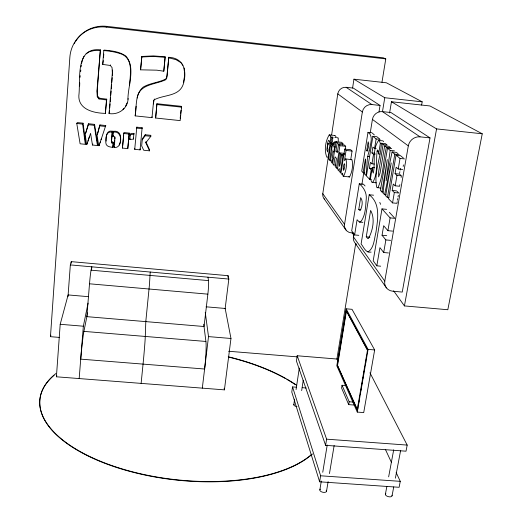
<?xml version="1.0" encoding="UTF-8"?>
<svg xmlns="http://www.w3.org/2000/svg" width="523" height="523" viewBox="0 0 523 523"><rect width="100%" height="100%" fill="white"/><g stroke="black" fill="none" stroke-linecap="round" stroke-linejoin="round"><path stroke-width="0.78" d="M155.638 118.028L156.946 103.724L181.422 106.332L181.553 107.143L180.154 120.604L155.638 118.028L156.946 103.724M150.225 272.038L149.434 284.872L145.793 321.619M153.291 103.966L154.331 98.984M106.149 141.099C105.999 136.98 106.28 129.894 112.321 131.181L111.392 142.622L113.184 143.322L113.432 142.308L111.654 141.609M145.812 321.187L145.289 336.446A20.868 0.477 -84.9 0 1 143.054 364.113L141.125 383.385M79.64 86.034L79.764 82.856M154.311 99.762C163.836 94.611 179.056 96.67 183.213 84.373C187.293 71.788 184.174 57.994 168.792 57.288L167.014 75.305L166.602 77.705L165.673 79.065C158.534 82.66 150.14 83 143.171 87.106C134.941 94.173 136.738 106.182 135.182 115.884L151.984 117.649L152.023 116.773M145.819 142.766L150.82 136.307L150.859 135.333L145.237 134.751L142.328 138.817L141.674 145.852L143.688 150.245L149.519 150.833L149.565 149.787L145.891 141.759L145.819 142.766L149.519 150.833M129.606 84.981C130.077 74.763 133.816 59.066 121.447 54.052C115.779 52.038 109.804 50.986 103.809 50.594L102.711 64.414L110.307 65.473L112.059 67.598L112.334 72.926L109.078 113.576C118.662 115.125 127.821 108.503 128.115 98.553M59.406 337.413L50.463 336.681L69.847 57.406A34.27 33.237 51.8 0 1 106.189 27.104L106.777 26.359L383.261 57.811L385.778 58.89L381.973 82.248M114.942 138.994L115.08 137.052M206.082 306.811L225.165 308.459L230.97 338.479L224.413 389.864L56.406 376.795L60.197 324.286L68.121 294.926L88.59 296.691M67.997 296.593L70.344 264.913L71.285 261.644L228.08 275.686L228.826 279.053L225.125 308.812M71.167 263.272L71.285 261.644M111.857 82.346L112.197 77.711M112.367 75.39L112.478 70.023M142.236 139.811L145.165 135.725L145.237 134.751M100.37 49.848L96.912 91.499L97.291 96.853L98.997 98.939L106.47 99.952L106.757 99.174L99.331 98.161L97.631 96.095L97.252 90.767L100.37 49.848C74.691 46.9 80.79 80.052 78.849 95.513C78.195 109.66 94.218 113.197 105.378 113.367L106.757 99.174M103.286 60.596L102.711 64.414M103.541 57.36L103.796 54.124M79.169 378.56L83.347 326.208L88.073 303.124M91.603 269.267L91.8 266.828L91.074 270.175A10.708 0.431 -84.6 0 0 89.511 283.799L86.857 316.657L204.029 326.515L207.866 294.155A10.584 0.889 -84.9 0 0 208.5 280.609L207.964 277.19M105.378 113.367L106.47 99.952M109.549 110.327L109.078 113.576M109.745 107.928L110.078 103.933M110.275 101.534L110.601 97.54M110.804 95.14L111.131 91.139M111.327 88.747L111.661 84.746M112.321 131.181L111.392 142.622M113.295 132.208C123.167 130.05 122.872 149.003 114.073 147.408L114.838 138.039L114.321 136.483L112.955 136.255L113.55 131.253C121.741 130.24 121.787 139.7 119.159 144.976M113.413 132.862L113.55 131.253M112.066 132.142C105.626 130.828 105.77 138.621 105.836 142.857C105.823 146.486 110.065 147.107 112.844 147.342L113.184 143.322M112.844 147.342L113.432 142.308M114.439 144.897L114.818 140.465M122.415 148.081L123.879 132.548L129.233 133.103L127.775 148.63L122.415 148.081L122.611 147.041M122.755 145.433L123.663 134.967M127.775 148.63L129.233 133.103M129.822 139.517L130.377 134.051L131.881 133.391L133.94 133.358L133.378 139.105L129.822 139.517L129.979 138.523M136.098 106.313L135.182 115.884M140.589 69.834L141.851 56.445L153.376 55.909L165.111 56.785L165.15 57.327L163.797 71.213L156.867 70.18L140.589 69.834L141.851 56.445M134.725 149.33L136.778 127.161L142.132 127.723L140.072 149.879L134.725 149.33L134.856 148.29M142.132 127.723L142.04 128.658L136.66 128.096L136.778 127.161M140.072 149.879L140.177 148.826M151.984 117.649L153.677 100.318M165.111 56.785L163.797 71.213M168.792 57.288L167.066 75.953L166.647 78.365L165.719 79.731C155.573 84.654 139.262 83.942 137.15 98.017M80.078 77.286L80.241 75.678M80.647 71.651L80.81 70.043M81.13 66.82L81.294 65.212M180.193 118.146L180.52 114.995M180.683 113.419L181.01 110.268M181.259 107.908L181.422 106.332M338.244 141.282L338.263 138.124L337.721 137.588L337.413 137.994M127.945 99.324C127.828 85.955 135.915 67.395 125.86 56.072C119.584 51.581 111.608 50.764 104.116 50.084L103.809 50.594M202.309 388.144L208.507 336.609L205.251 312.342M227.878 277.295L228.08 275.686M383.3 192.065L381.901 191.928L380.404 190.392L387.484 148.205L390.158 150.382L386.131 180.866L392.073 151.945L396.382 152.389L398.055 153.736M133.94 133.358L133.81 134.326L131.737 134.352L130.22 135.026L130.377 134.051M133.378 139.105L133.515 138.111M333.537 143.962L328.052 143.394L327.333 148.212L328.052 148.996L327.594 152.023L326.882 149.624L327.699 142.877A5.178 1.013 -83.4 0 1 328.686 140.373L329.647 141.23L330.013 142.694L331.595 142.857M296.58 387.229L292.547 386.909L291.775 392.034L319.638 481.807L399.121 487.292L400.258 481.337L396.14 472.485M338.257 359.138L297.208 355.771L296.423 361.007L325.607 445.335L406.018 451.192L407.182 445.086L369.964 372.807M330.013 142.694L330.856 137.059L329.915 135.196L329.235 134.901C325.417 140.903 323.94 150.709 326.908 157.273L328.196 156.854L329.915 145.387L328.052 143.394M324.711 199.426A7.191 6.825 -34.5 0 1 322.796 193.68L328.241 157.462M331.621 134.921L337.786 93.872A7.512 7.152 -52.7 0 1 346.115 87.302L353.326 88.099L380.038 105.443L378.985 111.889M333.171 143.825L330.791 143.577L328.496 158.835L329.627 160.143L331.216 160.306M329.627 160.143L331.942 144.793L330.791 143.577M293.776 404.684L294.619 399.114M296.064 389.557L299.306 368.061M334.635 142.027L333.197 142.589L332.739 145.636L332.301 145.172L331.628 149.617L332.066 150.094C332.38 153.971 329.15 159.456 331.844 162.941L332.844 158.371L332.36 157.613L333.223 151.343L333.811 151.99L334.498 147.486L333.903 146.858L334.635 142.027L336.25 142.197M342.676 145.048L342.911 143.557L341.637 142.302L335.936 141.707L332.608 163.601L333.811 164.993L335.236 165.144M333.811 164.993L335.06 156.808L336.472 158.371L335.217 166.621L336.452 168.06L337.897 168.203M345.206 149.506L345.703 146.316L344.389 145.021L338.603 144.42L337.342 152.677L335.916 151.154L337.165 142.962L335.936 141.707M301.666 390.596L303.248 380.241M336.452 168.06L339.878 145.708L338.603 144.42M339.577 152.853L337.61 168.733L338.283 170.537L339.46 168.622L339.081 171.099L340.355 172.577L342.866 156.325L341.565 154.952C339.126 174.094 338.329 165.523 340.852 154.193L339.577 152.853L344.683 153.383M352.574 88.067L353.947 79.182L386.399 82.791L422.179 101.828L421.616 105.045M344.716 149.094L340.97 173.296L342.277 174.806L342.552 173.126L343.095 176.225L349.534 176.996C352.123 172.015 353.411 165.222 351.959 159.698L345.579 158.927L344.474 160.626L346.056 150.441L344.716 149.094L350.691 149.715L352.077 151.069L350.724 159.678M353.581 233.088L351.221 232.859A8.146 7.636 -32.5 0 1 344.552 224.374L362.354 111.994A8.545 8.067 -49.4 0 1 371.866 104.554L380.038 105.443M365.054 185.959L363.439 184.207L359.275 183.789L351.698 230.859L354.627 234.932L358.798 235.33M371.866 132.737L367.996 132.326L361.739 171.158L363.165 172.629L364.708 172.78M363.165 172.629L365.368 158.992L365.44 162.633L364.211 173.701L365.858 175.401C367.545 166.857 366.133 158.221 369.584 150.284C369.911 144.623 373.991 136.222 367.996 132.326M366.701 150.742L368.153 141.766C369.611 144.42 368.127 148.127 367.29 150.892L366.701 150.742L368.257 150.905M386.451 287.911L354.914 242.816A8.531 7.956 -31.9 0 1 353.417 236.873L353.94 233.657M361.877 184.58L363.831 172.512M370.206 133.09L372.422 119.414A8.963 8.44 -48.3 0 1 382.418 111.621L390.982 112.55L430.024 137.895L402.252 292.069L392.727 291.219A9.911 9.074 -30.2 0 1 384.784 281.126L353.417 236.873M354.627 234.932L357.091 219.745L359.327 222.014L362.851 222.353M358.752 209.481L360.674 197.642C363.348 201.263 362.125 207.082 360.086 210.684L358.752 209.481L360.85 209.684M379.6 138.935L376.841 136.725L372.886 136.313L366.427 175.983L369.656 179.311L371.245 179.474M336.864 359.288L355.745 243.319M346.121 308.805L336.819 365.793L357.281 412.091L363.72 412.582L374.658 349.946L352.018 309.315L346.121 308.805L368.087 349.397L357.281 412.091M337.315 365.047L346.18 310.747L367.46 350.279L357.202 409.842L337.315 365.047L357.523 409.869M369.656 179.311L371.193 169.91L369.447 168.197L370.402 162.346L371.945 163.81L374.337 164.052M375.096 154.494L373.494 154.331L371.938 152.932L372.892 147.081L374.56 148.525L376.168 148.695M337.603 365.067L346.474 310.773L348.024 313.65M319.638 481.807L320.625 475.786L292.547 386.909M325.607 445.335L326.62 439.17L297.208 355.771M371.945 163.81L373.494 154.331M374.56 148.525L376.129 138.955L372.886 136.313M374.671 167.765L372.271 167.523L370.474 178.493L371.605 182.135L376.338 182.847M319.854 489.888L321.299 481.068M322.75 472.249L327.228 444.995M382.522 111.373L384.765 97.729L353.947 79.182M373.566 195.197L369.199 194.759L361.105 243.953C363.897 247.248 365.61 253.243 371.108 252.106M379.96 154.063L378.6 153.925L380.339 143.4L379.58 141.177L378.574 140.412C371.892 149.833 375.534 162.627 373.311 173.113L372.5 171.204L372.271 167.523M386.654 144.596L385.503 143.675L381.391 143.243C380.94 157.704 373.481 173.021 376.789 187.502L380.855 188.149M366.257 236.814L370.63 210.429C375.292 218.647 372.84 230.643 368.434 238.56L367.8 238.573L366.257 236.814L369.911 237.161M346.023 385.588L342.042 385.274L341.578 388.053L348.704 404.632L354.901 405.109M381.391 143.243L383.084 144.623L378.672 171.518L378.593 176.951L380.058 173.113L384.653 145.897L388.824 146.335L390.014 147.283M326.522 491.228L328.13 481.605M329.464 473.583L334.145 445.504M389.589 112.994L391.459 101.756L429.945 105.96L482.245 133.79L447.819 309.734L404.423 305.916L393.603 290.781M384.653 145.897L386.405 147.323C383.065 160.437 383.627 174.917 378.077 187.417L377.423 187.803M381.901 191.928L387.288 159.528L382.954 193.013L384.595 194.7L386.007 194.844M348.704 404.632L349.194 401.756L342.042 385.274M386.602 209.35L381.98 208.893L373.2 260.787L376.822 265.834L380.679 266.187M388.851 197.753L387.419 197.609L394.813 154.174L392.073 151.945M376.822 265.834L379.927 247.654L383.692 252.517L388.419 252.955M390.609 240.364L385.863 239.92L382.038 235.245L383.666 225.714L387.903 230.676L392.675 231.133M403.325 157.959L400.422 155.632L396.048 155.181L388.596 198.825L392.551 202.904L396.95 203.336L397.225 201.747M398.742 193L394.335 192.556L392.185 190.45L393.289 184.018L395.185 185.809L399.592 186.253L399.873 184.652M401.128 177.428L401.403 175.82L396.977 175.368L395.061 173.656L396.166 167.21L398.225 168.988L402.658 169.439M383.692 252.517L385.863 239.92M395.185 185.809L396.977 175.368M398.225 168.988L400.036 158.43L396.048 155.181M392.551 202.904L394.335 192.556M387.903 230.676L390.106 217.882L381.98 208.893M357.66 409.064L357.941 407.456M358.216 405.841L358.49 404.233M358.771 402.625L359.046 401.017M359.327 399.402L359.602 397.794M360.295 393.773L360.576 392.158M360.85 390.55L361.132 388.942M361.406 387.334L361.681 385.719M361.962 384.111L362.236 382.503M362.929 378.475L363.21 376.867M363.485 375.259L363.766 373.651M364.041 372.043L364.322 370.428M365.57 363.184L365.845 361.576M366.126 359.968L366.401 358.36M399.592 173.296L399.873 171.688M400.147 170.073L400.428 168.465M403.181 166.425L403.442 164.922M397.5 200.159L397.774 198.563M398.049 196.975L398.33 195.386M384.784 281.126L408.313 145.891A10.473 9.728 -45.2 0 1 420.054 136.843L430.024 137.895M404.423 305.916L436.568 128.9L391.459 101.756M385.379 494.353L386.863 486.403M388.648 476.865L393.695 449.839M392.08 495.693L393.734 486.939M395.388 478.192L400.651 450.355M203.741 324.201L205.905 341.454A20.737 1.785 -85.3 0 1 204.611 369.022L80.719 359.138A20.998 0.863 -84.4 0 1 83.909 331.379L87.106 315.441M87.315 314.382L87.622 312.859M183.364 82.229L184.527 76.43L184.344 72.586M378.6 153.925L378.273 151.199L377.449 149.905C375.318 160.241 378.665 172.015 373.049 181.919L372.311 182.442M384.595 194.7L391.224 162.941L385.66 195.798L387.419 197.609M81.549 63.656L82.412 59.897L83.994 56.249M114.073 147.408L114.315 146.368M56.406 376.795L56.791 375.22M111.85 143.099L112.112 142.086M112.955 136.255L113.21 135.28M99.618 125.853L105.45 126.461L105.744 125.533L99.945 124.932L99.618 125.853L97.088 135.411L98.71 145.675L99.063 145.708L100.39 141.72M97.428 134.437L99.945 124.932M50.463 336.681L50.908 335.125M88.635 139L90.577 133.352L92.466 145.041L97.461 145.544L97.794 144.518L94.578 124.376L88.59 123.755L88.197 124.67L85.242 134.365L86.537 144.44L87.563 142.537M85.648 133.398L88.59 123.755M89.459 136.581L87.942 141.118M99.063 145.708L99.658 143.877M98.71 145.675L99.39 144.681M88.662 139.118L86.864 144.472M100.063 142.733L101.397 138.667M101.076 139.661L105.744 125.533M92.466 145.041L92.833 144.015M86.537 144.44L87.256 143.446M97.461 145.544L94.218 125.298L94.578 124.376M85.314 144.315L85.72 143.289L83.059 123.18L77.234 122.578L76.776 123.487L80.104 143.786L85.314 144.315L82.634 124.095L83.059 123.18M98.997 98.939L99.331 98.161M97.291 96.853L97.631 96.095M125.442 106.496L127.037 102.946M110.307 65.473L110.575 64.878M122.957 109.444L123.951 108.268M343.519 176.388C346.049 171.367 347.318 164.627 345.919 159.077L345.579 158.927M351.234 159.777L351.606 159.541M86.086 53.725L89.505 51.685L94.068 50.587L100.037 50.358M334.374 135.614L335.426 135.771L336.407 137.641L334.818 137.477M359.327 222.014L360.661 221.83C365.701 215.528 365.564 206.585 366.257 198.858C366.8 192.895 363.838 187.496 359.275 183.789M141.753 56.987L153.35 56.445L165.15 57.327M367.414 251.759L368.323 251.798C374.259 247.575 374.193 238.763 375.965 232.284C377.691 219.771 380.907 203.682 369.199 194.759M320.625 475.786L400.258 481.337M326.62 439.17L407.182 445.086M302.229 387.667L306.262 387.988M349.194 401.756L353.071 402.056M228.564 351.247L297.698 356.902M368.087 349.397L374.658 349.946M60.197 324.286L83.347 326.208M208.507 336.609L230.97 338.479M83.909 331.379L205.905 341.454M89.511 283.799L207.866 294.155M91.074 270.175L208.5 280.609M70.344 264.913L228.826 279.053M382.038 235.245L386.713 235.69M390.106 217.882L394.891 218.346M392.185 190.45L396.552 190.888M369.447 168.197L372.605 168.517M395.061 173.656L399.454 174.1L400.919 175.388M112.693 146.263L113.099 146.303M390.158 150.382L394.427 150.827M331.942 144.793L333.537 144.956M339.878 145.708L345.703 146.316M376.887 151.121L378.508 151.291M333.903 146.858L335.518 147.028M394.813 154.174L399.167 154.625M371.938 152.932L375.115 153.259M346.056 150.441L352.077 151.069M76.776 123.487L82.634 124.095M88.197 124.67L94.218 125.298M335.916 151.154L338.067 151.376M400.036 158.43L404.488 158.894M367.355 156.37L369.696 156.612M367.336 156.482L369.676 156.723M340.852 154.193L344.526 154.573M341.565 154.952L343.781 155.181M123.683 133.509L129.07 134.065M145.165 135.725L150.82 136.307M376.129 138.955L380.149 139.38M329.235 134.901L334.727 135.477M378.574 140.412L382.633 140.844M330.856 137.059L333.236 137.314M380.339 143.4L381.705 143.544M383.084 144.623L387.229 145.054M386.405 147.323L390.603 147.761M337.165 142.962L342.911 143.557M387.484 148.205L391.707 148.643M436.568 128.9L482.245 133.79M156.939 104.528L181.553 107.143M384.765 97.729L422.179 101.828M106.189 27.104L385.778 58.89M168.851 57.831L176.022 59.668L181.01 62.701L182.998 65.31M349.534 176.996L348.828 176.356M346.115 87.302L371.866 104.554M382.418 111.621L420.054 136.843M337.786 93.872L362.354 111.994M372.422 119.414L408.313 145.891M372.369 133.143L374.357 134.927M397.101 191.418L398.193 192.471M389.367 212.345L394.342 217.745M383.156 141.007L383.66 141.609M352.103 232.715L353.993 235.363M322.796 193.68L344.552 224.374M324.116 198.766L346.004 230.068M348.802 315.088L360.04 335.929M360.811 337.368L367.401 349.586M385.49 449.63L391.328 462.162M379.783 202.408L380.607 204.343M224.164 388.262L224.413 389.864M184.122 67.977L184.273 71.05M356.418 244.254A8.531 7.956 -31.9 0 1 355.614 243.587M74.286 43.755A33.884 32.864 52.1 0 1 74.972 42.474M75.711 41.225A33.884 32.864 52.1 0 1 106.777 26.359M312.381 453.99A143.635 65.212 6.3 0 1 121.356 468.974A143.635 65.212 6.3 0 1 54.117 375.253M229.002 357.189A143.635 65.212 6.3 0 1 285.48 378.58M286.852 379.365A143.635 65.212 6.3 0 1 295.286 384.601M311.865 454.212A143.648 65.179 6.3 0 1 118.996 467.935A143.648 65.179 6.3 0 1 55.935 373.52M228.237 356.764A143.648 65.179 6.3 0 1 296.744 385.333M391.975 495.222A3.432 1.674 14.4 0 1 388.243 496.634A3.432 1.674 14.4 0 1 385.856 493.594M296.992 406.495A2.837 1.223 9.8 0 1 294.161 405.515A2.837 1.223 9.8 0 1 294.305 404.161M326.208 490.286A3.406 1.726 12.1 0 1 325.123 492.3A3.406 1.726 12.1 0 1 320.828 491.437A3.406 1.726 12.1 0 1 320.436 489.129M332.778 138.366L332.406 141.883L331.53 143.073L331.209 140.602L332.138 137L332.778 138.366M343.271 168.419C343.095 173.826 345.167 166.53 344.781 164.719C344.265 161.391 343.245 167.425 343.271 168.419"/></g></svg>
